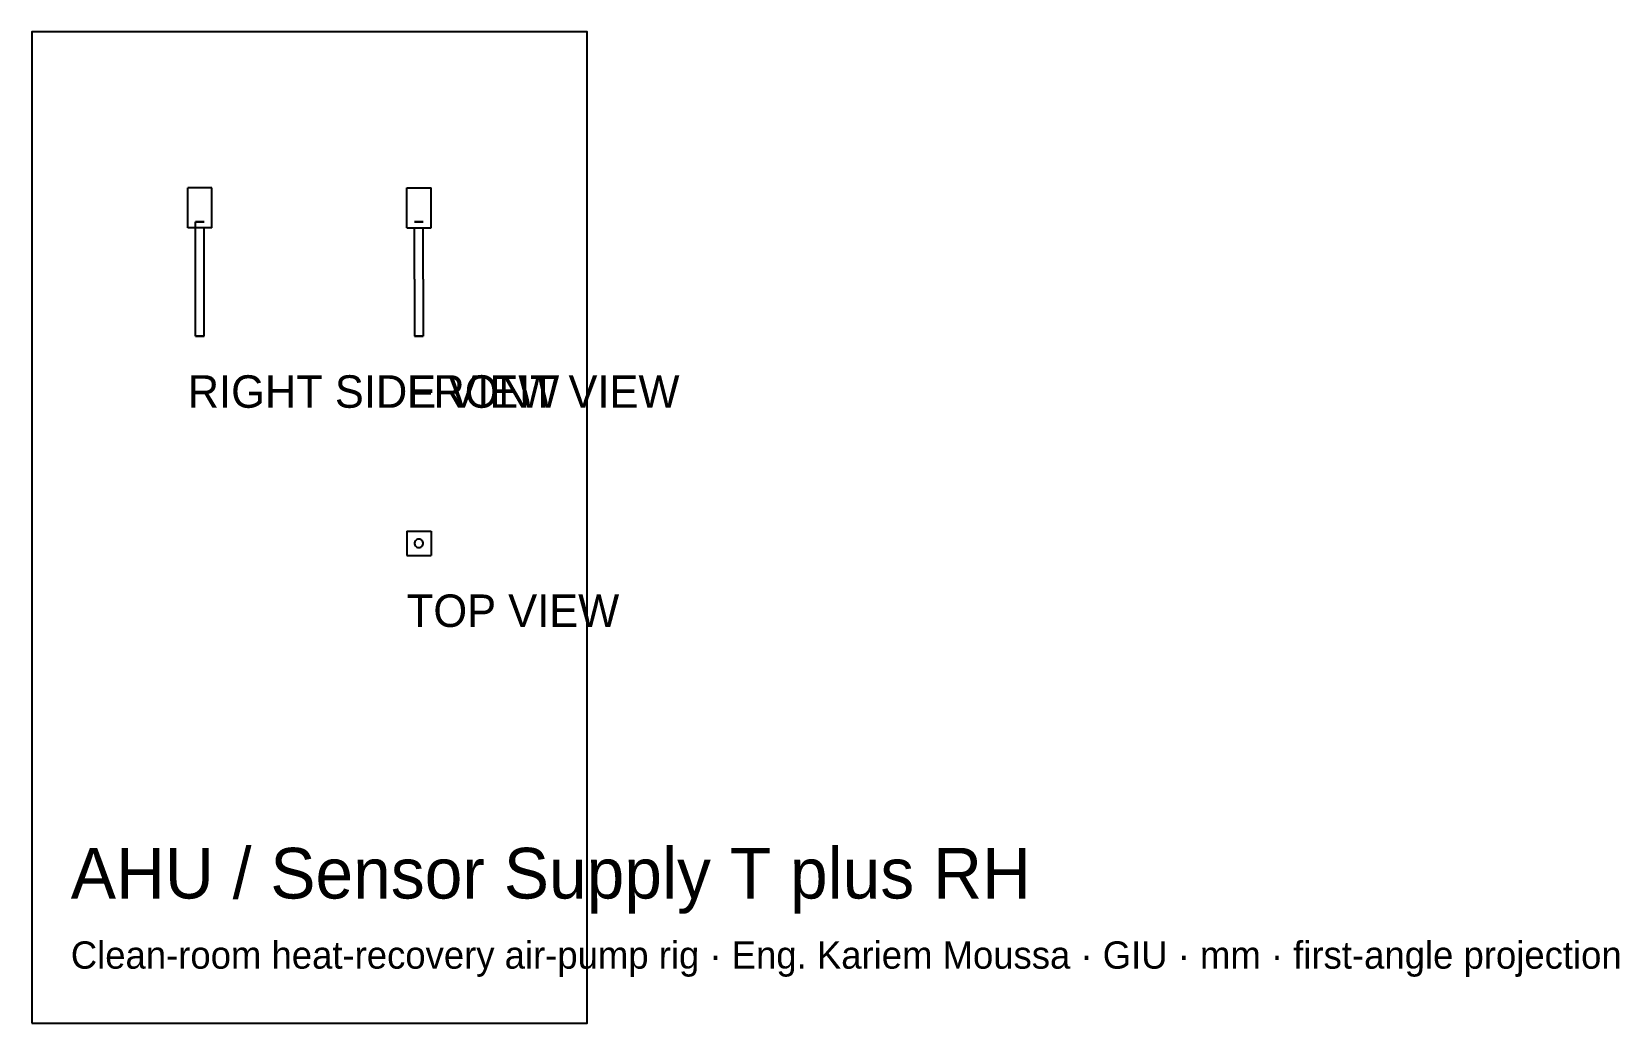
# Model space of a CAD drawing. Header units: millimetres. Extents: x -158 to -36, y -9 to 67.
import ezdxf

# ---------------------------------------------------------------- set-up
doc = ezdxf.new("R2010")
doc.units = ezdxf.units.MM
for name, color, linetype in [('BORDER', 7, 'Continuous'), ('HIDDEN', 8, 'Continuous'), ('TEXT', 5, 'Continuous'), ('VISIBLE', 7, 'Continuous')]:
    doc.layers.add(name, color=color, linetype=linetype)

msp = doc.modelspace()

# ---------------------------------------------------------------- linework, layer by layer
at = {"layer": 'BORDER'}
msp.add_lwpolyline([(-158, -9.34), (-115.26, -9.34), (-115.26, 66.97), (-158, 66.97)], close=True, dxfattribs=at)
at = {"layer": 'HIDDEN'}
for points in [[(-144.13, 54.97), (-146, 54.97)], [(-146, 51.89), (-146, 54.97)], [(-144.13, 51.89), (-144.13, 54.97)], [(-129.13, 54.97), (-127.26, 54.97)], [(-129.13, 51.89), (-129.13, 54.97)], [(-127.26, 51.89), (-127.26, 54.97)], [(-144.13, 51.89), (-146, 51.89)], [(-145.4, 51.89), (-145.4, 52.33)], [(-145.39, 52.33), (-145.4, 52.33)], [(-145.4, 52.33), (-145.39, 52.33)], [(-145.36, 52.33), (-145.39, 52.33)], [(-145.39, 52.33), (-145.36, 52.33)], [(-145.32, 52.33), (-145.36, 52.33)], [(-145.36, 52.33), (-145.32, 52.33)], [(-145.26, 52.33), (-145.32, 52.33)], [(-145.32, 52.33), (-145.26, 52.33)], [(-145.19, 52.33), (-145.26, 52.33)], [(-145.26, 52.33), (-145.19, 52.33)], [(-145.11, 52.33), (-145.19, 52.33)], [(-145.19, 52.33), (-145.11, 52.33)], [(-145.03, 52.33), (-145.11, 52.33)], [(-145.11, 52.33), (-145.03, 52.33)], [(-144.95, 52.33), (-145.03, 52.33)], [(-145.03, 52.33), (-144.95, 52.33)], [(-144.88, 52.33), (-144.95, 52.33)], [(-144.95, 52.33), (-144.88, 52.33)], [(-144.82, 52.33), (-144.88, 52.33)], [(-144.88, 52.33), (-144.82, 52.33)], [(-144.78, 52.33), (-144.82, 52.33)], [(-144.82, 52.33), (-144.78, 52.33)], [(-144.75, 52.33), (-144.78, 52.33)], [(-144.78, 52.33), (-144.75, 52.33)], [(-144.74, 52.33), (-144.75, 52.33)], [(-144.75, 52.33), (-144.74, 52.33)], [(-129.13, 51.89), (-127.26, 51.89)], [(-128.53, 52.33), (-128.51, 52.33)], [(-128.53, 52.33), (-128.53, 52.33)], [(-128.53, 52.33), (-128.53, 52.33)], [(-128.51, 52.33), (-128.53, 52.33)], [(-128.51, 52.33), (-128.47, 52.33)], [(-128.47, 52.33), (-128.51, 52.33)], [(-128.47, 52.33), (-128.42, 52.33)], [(-128.42, 52.33), (-128.47, 52.33)], [(-128.42, 52.33), (-128.35, 52.33)], [(-128.35, 52.33), (-128.42, 52.33)], [(-128.35, 52.33), (-128.28, 52.33)], [(-128.28, 52.33), (-128.35, 52.33)], [(-128.28, 52.33), (-128.2, 52.33)], [(-128.2, 52.33), (-128.28, 52.33)], [(-128.12, 52.33), (-128.2, 52.33)], [(-128.2, 52.33), (-128.12, 52.33)], [(-128.05, 52.33), (-128.12, 52.33)], [(-128.12, 52.33), (-128.05, 52.33)], [(-127.98, 52.33), (-128.05, 52.33)], [(-128.05, 52.33), (-127.98, 52.33)], [(-127.93, 52.33), (-127.98, 52.33)], [(-127.98, 52.33), (-127.93, 52.33)], [(-127.89, 52.33), (-127.93, 52.33)], [(-127.93, 52.33), (-127.89, 52.33)], [(-127.87, 52.33), (-127.89, 52.33)], [(-127.89, 52.33), (-127.87, 52.33)], [(-127.87, 52.33), (-127.87, 52.33)], [(-127.87, 52.33), (-127.87, 52.33)], [(-145.39, 43.53), (-145.4, 43.53)], [(-145.36, 43.53), (-145.39, 43.53)], [(-145.32, 43.53), (-145.36, 43.53)], [(-145.26, 43.53), (-145.32, 43.53)], [(-145.19, 43.53), (-145.26, 43.53)], [(-145.11, 43.53), (-145.19, 43.53)], [(-145.03, 43.53), (-145.11, 43.53)], [(-144.95, 43.53), (-145.03, 43.53)], [(-144.88, 43.53), (-144.95, 43.53)], [(-144.82, 43.53), (-144.88, 43.53)], [(-144.78, 43.53), (-144.82, 43.53)], [(-144.75, 43.53), (-144.78, 43.53)], [(-144.74, 43.53), (-144.75, 43.53)], [(-128.53, 43.53), (-128.53, 43.53)], [(-128.51, 43.53), (-128.53, 43.53)], [(-128.47, 43.53), (-128.51, 43.53)], [(-128.42, 43.53), (-128.47, 43.53)], [(-128.35, 43.53), (-128.42, 43.53)], [(-128.28, 43.53), (-128.35, 43.53)], [(-128.2, 43.53), (-128.28, 43.53)], [(-128.12, 43.53), (-128.2, 43.53)], [(-128.05, 43.53), (-128.12, 43.53)], [(-127.98, 43.53), (-128.05, 43.53)], [(-127.93, 43.53), (-127.98, 43.53)], [(-127.89, 43.53), (-127.93, 43.53)], [(-127.87, 43.53), (-127.89, 43.53)], [(-127.87, 43.53), (-127.87, 43.53)], [(-129.13, 28.53), (-127.26, 28.53)], [(-129.13, 28.53), (-129.13, 26.66)], [(-127.26, 28.53), (-127.26, 26.66)], [(-128.51, 27.71), (-128.53, 27.63)], [(-128.51, 27.71), (-128.53, 27.63)], [(-128.53, 27.63), (-128.53, 27.56)], [(-128.53, 27.63), (-128.53, 27.56)], [(-128.53, 27.56), (-128.51, 27.48)], [(-128.53, 27.56), (-128.51, 27.48)], [(-128.47, 27.78), (-128.51, 27.71)], [(-128.47, 27.78), (-128.51, 27.71)], [(-128.51, 27.48), (-128.47, 27.41)], [(-128.51, 27.48), (-128.47, 27.41)], [(-128.42, 27.84), (-128.47, 27.78)], [(-128.42, 27.84), (-128.47, 27.78)], [(-128.47, 27.41), (-128.42, 27.35)], [(-128.47, 27.41), (-128.42, 27.35)], [(-128.35, 27.89), (-128.42, 27.84)], [(-128.35, 27.89), (-128.42, 27.84)], [(-128.42, 27.35), (-128.35, 27.3)], [(-128.42, 27.35), (-128.35, 27.3)], [(-128.28, 27.92), (-128.35, 27.89)], [(-128.28, 27.92), (-128.35, 27.89)], [(-128.35, 27.3), (-128.28, 27.27)], [(-128.35, 27.3), (-128.28, 27.27)], [(-128.2, 27.92), (-128.28, 27.92)], [(-128.2, 27.92), (-128.28, 27.92)], [(-128.28, 27.27), (-128.2, 27.27)], [(-128.28, 27.27), (-128.2, 27.27)], [(-128.12, 27.92), (-128.2, 27.92)], [(-128.12, 27.92), (-128.2, 27.92)], [(-128.2, 27.27), (-128.12, 27.27)], [(-128.2, 27.27), (-128.12, 27.27)], [(-128.05, 27.89), (-128.12, 27.92)], [(-128.05, 27.89), (-128.12, 27.92)], [(-128.12, 27.27), (-128.05, 27.3)], [(-128.12, 27.27), (-128.05, 27.3)], [(-127.98, 27.84), (-128.05, 27.89)], [(-127.98, 27.84), (-128.05, 27.89)], [(-128.05, 27.3), (-127.98, 27.35)], [(-128.05, 27.3), (-127.98, 27.35)], [(-127.93, 27.78), (-127.98, 27.84)], [(-127.93, 27.78), (-127.98, 27.84)], [(-127.98, 27.35), (-127.93, 27.41)], [(-127.98, 27.35), (-127.93, 27.41)], [(-127.89, 27.71), (-127.93, 27.78)], [(-127.89, 27.71), (-127.93, 27.78)], [(-127.93, 27.41), (-127.89, 27.48)], [(-127.93, 27.41), (-127.89, 27.48)], [(-127.87, 27.63), (-127.89, 27.71)], [(-127.87, 27.63), (-127.89, 27.71)], [(-127.89, 27.48), (-127.87, 27.56)], [(-127.89, 27.48), (-127.87, 27.56)], [(-127.87, 27.56), (-127.87, 27.63)], [(-127.87, 27.56), (-127.87, 27.63)], [(-129.13, 26.66), (-127.26, 26.66)]]:
    msp.add_lwpolyline(points, dxfattribs=at)
at = {"layer": 'VISIBLE'}
for points in [[(-144.13, 54.97), (-146, 54.97)], [(-146, 51.89), (-146, 54.97)], [(-144.13, 51.89), (-144.13, 54.97)], [(-129.13, 54.97), (-127.26, 54.97)], [(-129.13, 51.89), (-129.13, 54.97)], [(-127.26, 51.89), (-127.26, 54.97)], [(-144.13, 51.89), (-146, 51.89)], [(-145.4, 43.53), (-145.4, 51.89)], [(-144.74, 43.53), (-144.74, 51.89)], [(-129.13, 51.89), (-127.26, 51.89)], [(-128.53, 47.93), (-128.53, 51.89)], [(-127.87, 47.93), (-127.87, 51.89)], [(-128.53, 47.93), (-128.53, 43.53)], [(-127.87, 47.93), (-127.87, 43.53)], [(-145.4, 43.53), (-145.39, 43.53)], [(-145.39, 43.53), (-145.36, 43.53)], [(-145.36, 43.53), (-145.32, 43.53)], [(-145.32, 43.53), (-145.26, 43.53)], [(-145.26, 43.53), (-145.19, 43.53)], [(-145.19, 43.53), (-145.11, 43.53)], [(-145.11, 43.53), (-145.03, 43.53)], [(-145.03, 43.53), (-144.95, 43.53)], [(-144.95, 43.53), (-144.88, 43.53)], [(-144.88, 43.53), (-144.82, 43.53)], [(-144.82, 43.53), (-144.78, 43.53)], [(-144.78, 43.53), (-144.75, 43.53)], [(-144.75, 43.53), (-144.74, 43.53)], [(-128.53, 43.53), (-128.51, 43.53)], [(-128.53, 43.53), (-128.53, 43.53)], [(-128.51, 43.53), (-128.47, 43.53)], [(-128.47, 43.53), (-128.42, 43.53)], [(-128.42, 43.53), (-128.35, 43.53)], [(-128.35, 43.53), (-128.28, 43.53)], [(-128.28, 43.53), (-128.2, 43.53)], [(-128.2, 43.53), (-128.12, 43.53)], [(-128.12, 43.53), (-128.05, 43.53)], [(-128.05, 43.53), (-127.98, 43.53)], [(-127.98, 43.53), (-127.93, 43.53)], [(-127.93, 43.53), (-127.89, 43.53)], [(-127.89, 43.53), (-127.87, 43.53)], [(-127.87, 43.53), (-127.87, 43.53)], [(-129.13, 28.53), (-127.26, 28.53)], [(-129.13, 28.53), (-129.13, 26.66)], [(-127.26, 28.53), (-127.26, 26.66)], [(-129.13, 26.66), (-127.26, 26.66)]]:
    msp.add_lwpolyline(points, dxfattribs=at)

# ---------------------------------------------------------------- texts
at = {"layer": 'TEXT'}
for s, height, p in [('RIGHT SIDE VIEW', 2.5, (-146, 38.03)), ('FRONT VIEW', 2.5, (-129.13, 38.03)), ('TOP VIEW', 2.5, (-129.13, 21.16)), ('AHU / Sensor Supply T plus RH', 3.9, (-155, 0.26)), ('Clean-room heat-recovery air-pump rig · Eng. Kariem Moussa · GIU · mm · first-angle projection', 2.1, (-155, -5.14))]:
    msp.add_text(s, height=height, dxfattribs=at).set_placement(p)

doc.saveas('drawing.dxf')
